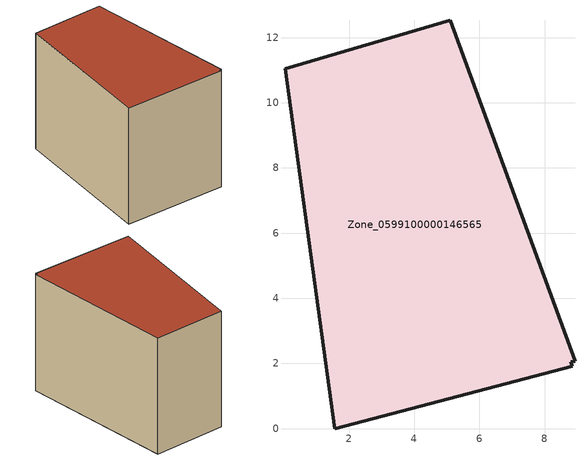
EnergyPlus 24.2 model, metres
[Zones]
Zone_0599100000146565
 floor ground (C_G): 8.93,2.07 8.81,2.04 8.85,1.91 1.57,0 0.04,11.04 5.1,12.53 z0
 wall outside (C_F): 5.1,12.53 0.04,11.04 1.57,0 8.85,1.91 8.81,2.04 8.93,2.07 5.1,12.53 z0:8.5
 roof outside (C_R): 8.81,2.04 8.93,2.07 5.1,12.53 0.04,11.04 1.57,0 8.85,1.91 z8.5
[BUILDING]
Pand.0599100000146565: North Axis=0; Terrain=City; Loads Convergence Tolerance Value=0.04; Temperature Convergence Tolerance Value=0.4; Solar Distribution=FullExterior; Maximum Number of Warmup Days=25; Minimum Number of Warmup Days=1
[Site:Location]
Rotterdam.The.Hague.AP_ZH_NLD Design_Conditions: Latitude=51.96; Longitude=4.45; Time Zone=1; Elevation=-4.5
[SITE:GROUNDTEMPERATURE:BUILDINGSURFACE]
18, 18, 18, 18, 18, 18, 18, 18, 18, 18, 18, 18
[MATERIAL] Thermal Absorptance=0.9; Solar Absorptance=0.7; Visible Absorptance=0.7
Name | Roughness | Thickness | Conductivity | Density | Specific Heat
G.TC.1992-2005 | MediumSmooth | 0.15 | 0.06 | 540 | 1210
F.TC.1992-2005 | Rough | 0.3 | 0.12 | 1920 | 840
R.TC.1992-2005 | MediumRough | 0.2 | 0.08 | 1500 | 1000
[CONSTRUCTION]
C_G: G.TC.1992-2005
C_F: F.TC.1992-2005
C_R: R.TC.1992-2005
[ZONE]
Zone_0599100000146565: Type=1; Multiplier=1; Ceiling Height=Autocalculate; Volume=Autocalculate; Floor Area=autocalculate; Part of Total Floor Area=Yes
[ZONEINFILTRATION:DESIGNFLOWRATE]
Infil_Zone_0599100000146565: Zone or ZoneList or Space or SpaceList=Zone_0599100000146565; Schedule=AlwaysOn; Design Flow Rate Calculation Method=Flow/Area; Flow Rate per Floor Area=0.0015; Constant Term Coefficient=1; Temperature Term Coefficient=0; Velocity Term Coefficient=0; Velocity Squared Term Coefficient=0
[HVACTEMPLATE:ZONE:IDEALLOADSAIRSYSTEM]
Zone_0599100000146565: Maximum Heating Supply Air Temperature=50; Minimum Cooling Supply Air Temperature=13; Maximum Heating Supply Air Humidity Ratio=0.0156; Minimum Cooling Supply Air Humidity Ratio=0.0077; Heating Limit=NoLimit; Cooling Limit=NoLimit; Dehumidification Control Type=ConstantSensibleHeatRatio; Cooling Sensible Heat Ratio=0.7; Dehumidification Setpoint=60; Humidification Control Type=None; Humidification Setpoint=30; Outdoor Air Method=None; Outdoor Air Flow Rate per Person=0.00944; Outdoor Air Flow Rate per Zone Floor Area=0; Outdoor Air Flow Rate per Zone=0; Demand Controlled Ventilation Type=None; Outdoor Air Economizer Type=NoEconomizer; Heat Recovery Type=None; Sensible Heat Recovery Effectiveness=0.7; Latent Heat Recovery Effectiveness=0.65
[ZONECONTROL:THERMOSTAT]
ThermostatControl_Zone_0599100000146565: Zone or ZoneList=Zone_0599100000146565; Control Type Schedule=DualSetpointControlType; Control 1=Thermostat_Zone_0599100000146565; Temperature Difference Between Cutout And Setpoint=0
[THERMOSTATSETPOINT:DUALSETPOINT]
Thermostat_Zone_0599100000146565: Heating Setpoint Temperature Schedule=HeatingSetpoint_Zone_0599100000146565; Cooling Setpoint Temperature Schedule=CoolingSetpoint_Zone_0599100000146565
[SCHEDULE:COMPACT]
HeatingSetpoint_Zone_0599100000146565: Through: 12/31, For: AllDays, Until: 24:00, 21
CoolingSetpoint_Zone_0599100000146565: Through: 12/31, For: AllDays, Until: 24:00, 24
DualSetpointControlType: Through: 12/31, For: AllDays, Until: 24:00, 4
AlwaysOn: Through: 12/31, For: AllDays, Until: 24:00, 1
